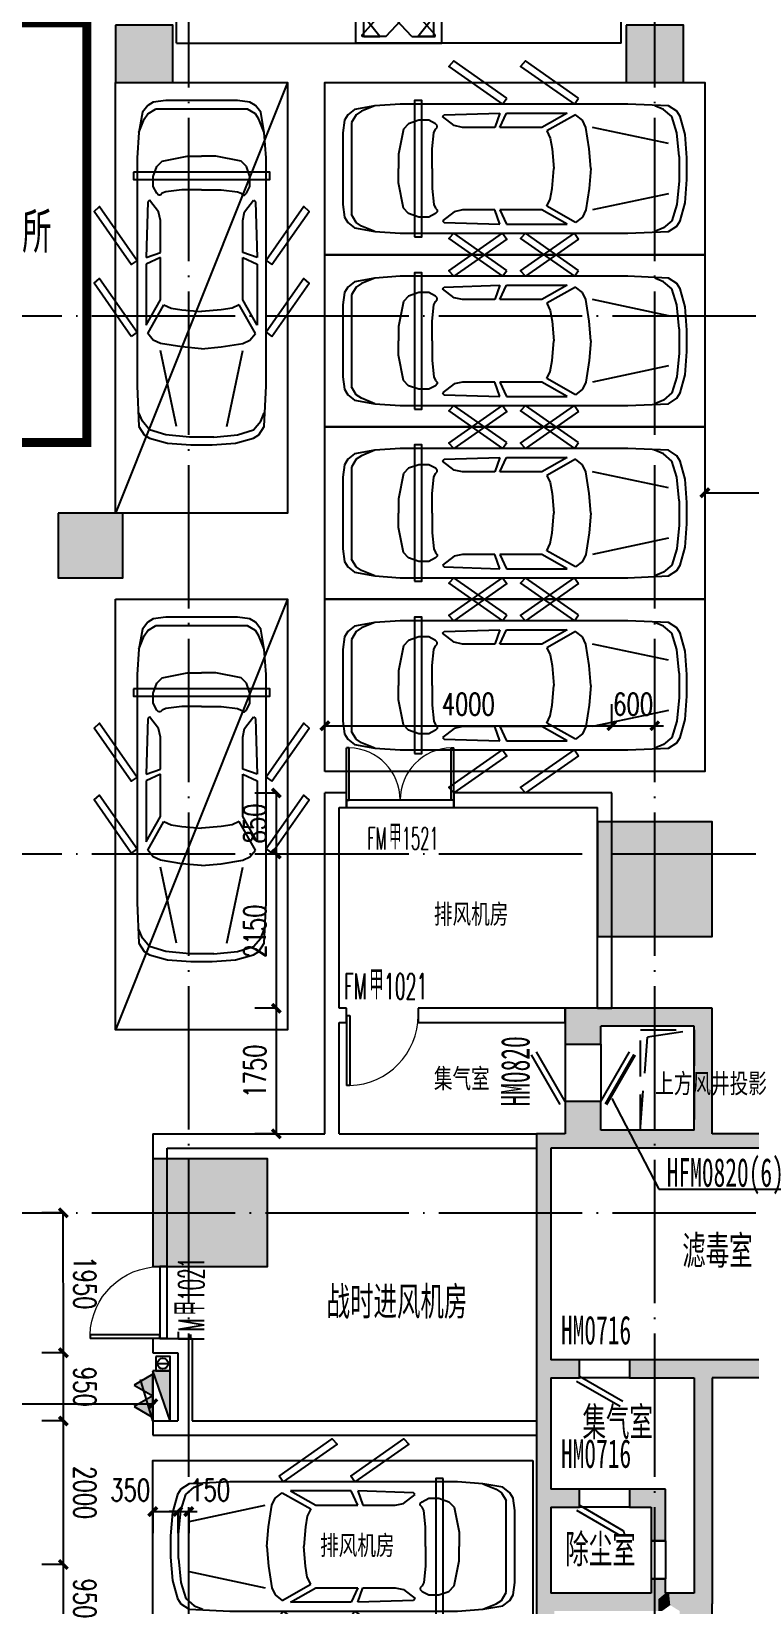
# Model space of a CAD drawing. Header units: millimetres. Extents: x 12325263 to 13848842, y -1463133 to 573208.
# Drawn here: x 12556104 to 12566120, y -1353345 to -1331425 of the extents above; entities that cross this region are included whole.
import ezdxf

# ---------------------------------------------------------------- set-up
doc = ezdxf.new("R2010")
doc.units = ezdxf.units.MM
doc.header["$LTSCALE"] = 1000
for name, pattern in [('ACAD_ISO02W100', [15, 12, -3]), ('DASH', [0.35, 0.25, -0.1]), ('DASHED2', [0.375, 0.25, -0.125]), ('DOTE', [2.42, 2, -0.2, 0.02, -0.2]), ('地下室负三层平面图$0$-3F平面$0$$AUDIT_BAD_LTYPE2', [0])]:
    doc.linetypes.add(name, pattern=pattern)
for name, color, linetype in [('#s-灭火器', 20, 'Continuous'), ('A-ANNO-DIMS', 83, 'Continuous'), ('A-ANNO-TEXT', 7, 'Continuous'), ('A-AXIS', 16, 'DOTE'), ('A-COLS', 6, 'Continuous'), ('A-WALL', 5, 'Continuous'), ('A-WALL-PATT', 8, 'Continuous'), ('A_WALL(防火墙)', 151, 'Continuous'), ('DOOR_FIRE', 1, 'Continuous'), ('DOOR_FIRE_TEXT', 7, 'Continuous'), ('EQUIP_消火栓', 7, 'Continuous'), ('PUB_DIM', 83, 'Continuous'), ('PUB_HATCH', 8, 'Continuous'), ('VPIPE-消防中', 3, 'Continuous'), ('人防墙', 6, 'Continuous'), ('人防门', 60, 'Continuous'), ('人防门编号', 73, 'Continuous'), ('商业酒店共享车位', 53, 'Continuous'), ('投影线', 6, 'ACAD_ISO02W100'), ('水条件', 1, 'Continuous')]:
    doc.layers.add(name, color=color, linetype=linetype)
doc.layers.add('人防文字', color=3, linetype='Continuous', lineweight=15)
doc.styles.add('_TCH_DIM_T3', font='SIMPLEX.shx', dxfattribs={"width": 0.705882, "bigfont": 'GBCBIG.shx'})
doc.styles.add('_TCH_WINDOW', font='SIMPLEX', dxfattribs={"width": 0.7, "height": 3.5, "bigfont": 'GBCBIG'})
doc.styles.add('TITXV', font='', dxfattribs={"width": 0.7})
doc.styles.add('标注宋体', font='', dxfattribs={"width": 0.6})
doc.styles.get('TITXV').set_extended_font_data('SimSun')
doc.styles.get('标注宋体').set_extended_font_data('NSimSun')
doc.dimstyles.new('_TCH_ARCH&&120', dxfattribs={"dimtxt": 306, "dimasz": 120, "dimexe": 300, "dimexo": 360, "dimgap": 147, "dimtad": 1, "dimdec": 0, "dimzin": 0, "dimdsep": 46, "dimtxsty": '_TCH_DIM_T3', "dimblk": 'ARCHTICK', "dimcen": 0.09, "dimclrt": 7, "dimazin": 2, "dimtfac": 1, "dimtdec": 0, "dimtix": 1, "dimtmove": 2, "dimatfit": 3, "dimfxl": 1, "dimfxlon": 1, "dimtolj": 1, "dimtzin": 0, "dimarcsym": 0})

# ---------------------------------------------------------------- blocks, each defined once
blk = doc.blocks.new('asdgafgfadagagfdhdagdgfasdgagasdgdfgdsfh$DorLib2D$00000180')
at = {"color": 0}
for p, q in [((-0.557, 0.242), (0.309, 0.742)), ((-0.5, 0.143), (0.366, 0.643))]:
    blk.add_line(p, q, dxfattribs=at)
blk = doc.blocks.new('asdgafgfadagagfdhdagdgfasdgagasdgdfgdsfh人防$DorLib2D$00000197')
at = {"color": 0}
for p, q in [((-0.5, 0.313), (0.366, 0.813)), ((-0.55, -0.399), (0.316, -0.899)), ((-0.5, -0.313), (0.366, -0.813))]:
    blk.add_line(p, q, dxfattribs=at)
at = {"color": 0, "const_width": 0.0625}
blk.add_lwpolyline([(-0.55, 0.399), (0.316, 0.899)], dxfattribs=at)
blk = doc.blocks.new('asdgafgf20230228-rf3')
at = {"layer": 'PUB_HATCH'}
for points in [[(20570, 15300), (20570, 14800), (21070, 14800), (21070, 15050)], [(22370, 15050), (22620, 15300), (20570, 15300), (21070, 15050)], [(22487, 13500), (22620, 13550), (22620, 15300), (22370, 15050), (22370, 13600)], [(21070, 13600), (21070, 14000), (20570, 14000), (20570, 13550), (20820, 13500)], [(22487, 13500), (22370, 13600), (21070, 13600), (20820, 13500), (20820, 13350), (22470, 13350)], [(20820, 13500), (20570, 13550), (20170, 13550), (20370, 13350), (20820, 13350)], [(20370, 13350), (20170, 13550), (20170, 10250), (20303, 10267), (20370, 10400)], [(24887, 13400), (24870, 13550), (22620, 13550), (22487, 13500), (22470, 13350), (24770, 13350)], [(20370, 10150), (20770, 10150), (20770, 10400), (20370, 10400), (20303, 10267)], [(22470, 10400), (21470, 10400), (21470, 10150), (22370, 10150), (22487, 10233)], [(24887, 10333), (24770, 10400), (22470, 10400), (22487, 10233), (22620, 10150), (24870, 10150)], [(20303, 10267), (20170, 10250), (20170, 8450), (20303, 8467), (20370, 8600), (20370, 10150)], [(22487, 10233), (22370, 10150), (22370, 7150), (22387, 7017), (22620, 7000), (22620, 10150)], [(20370, 8350), (20770, 8350), (20770, 8600), (20370, 8600), (20303, 8467)], [(21970, 8600), (21470, 8600), (21470, 8350), (21770, 8350)], [(21770, 8350), (21770, 7880), (21970, 7880), (21970, 8600)], [(20303, 8467), (20170, 8450), (20170, 7000), (20320, 7017), (20370, 7150), (20370, 8350)], [(21970, 7150), (21970, 7350), (21770, 7350), (21770, 7150), (21870, 7067)], [(20320, 7017), (20170, 7000), (20170, 5400), (20287, 5317), (20420, 5400), (20420, 6900)], [(21870, 7067), (21770, 7150), (20370, 7150), (20320, 7017), (20420, 6900), (21870, 6900)], [(22037, 6983), (22020, 7150), (21970, 7150), (21870, 7067), (21870, 6900), (21920, 6900)], [(22387, 7017), (22370, 7150), (22020, 7150), (22037, 6983), (22170, 6900)], [(22170, 6900), (22170, 6750), (22620, 6750), (22620, 7000), (22387, 7017)]]:
    blk.add_hatch(color=256, dxfattribs=at).paths.add_polyline_path(points)
at = {"layer": '人防墙'}
for p, q in [((20570, 15300), (20570, 14800)), ((22620, 15300), (20570, 15300)), ((22620, 13550), (22620, 15300)), ((21070, 14800), (21070, 15050)), ((22370, 15050), (21070, 15050)), ((22370, 13600), (22370, 15050)), ((20570, 14800), (21070, 14800)), ((21070, 14000), (20570, 14000)), ((20570, 14000), (20570, 13550)), ((21070, 13600), (21070, 14000)), ((22370, 13600), (21070, 13600)), ((20570, 13550), (20170, 13550)), ((20170, 13550), (20170, 10250)), ((24870, 13550), (22620, 13550)), ((20820, 13350), (20370, 13350)), ((20370, 13350), (20370, 10400)), ((22470, 13350), (20820, 13350)), ((24770, 13350), (22470, 13350)), ((20770, 10400), (20370, 10400)), ((20770, 10150), (20770, 10400)), ((22470, 10400), (21470, 10400)), ((21470, 10400), (21470, 10150)), ((24770, 10400), (22470, 10400)), ((20170, 10250), (20170, 8450)), ((20370, 10150), (20370, 8600)), ((20370, 10150), (20770, 10150)), ((21470, 10150), (22370, 10150)), ((22370, 10150), (22370, 7150)), ((22620, 10150), (22620, 7000)), ((24870, 10150), (22620, 10150)), ((20770, 8600), (20370, 8600)), ((20770, 8350), (20770, 8600)), ((21970, 8600), (21470, 8600)), ((21470, 8600), (21470, 8350)), ((21970, 7880), (21970, 8600)), ((20170, 8450), (20170, 7000)), ((20370, 8350), (20370, 7150)), ((20370, 8350), (20770, 8350)), ((21470, 8350), (21770, 8350)), ((21770, 8350), (21770, 7880)), ((21770, 7880), (21970, 7880)), ((21970, 7350), (21770, 7350)), ((21770, 7350), (21770, 7150)), ((21970, 7150), (21970, 7350)), ((21770, 7150), (20370, 7150)), ((22020, 7150), (21970, 7150)), ((22370, 7150), (22020, 7150)), ((20170, 7000), (20170, 5400)), ((22620, 6750), (22620, 7000))]:
    blk.add_line(p, q, dxfattribs=at)
at = {"layer": '人防文字', "const_width": 125}
blk.add_lwpolyline([(8128, 29030), (13900, 29030), (13900, 23183), (8128, 23183)], close=True, dxfattribs=at)
at = {"layer": '人防门'}
for p, q in [((20570, 14800, 0), (20570, 14000, 0)), ((21070, 14800, 0), (21070, 14000, 0)), ((21470, 10400, 0), (20770, 10400, 0)), ((21470, 10150, 0), (20770, 10150, 0)), ((21470, 8600, 0), (20770, 8600, 0)), ((21470, 8350, 0), (20770, 8350, 0)), ((21770, 7880, 0), (21770, 7350, 0)), ((21970, 7880, 0), (21970, 7350, 0))]:
    blk.add_line(p, q, dxfattribs=at)
at = {"layer": '人防门', "linetype": 'DASH'}
for p, q in [((21970, 7880), (21770, 7880)), ((21770, 7350), (21970, 7350))]:
    blk.add_line(p, q, dxfattribs=at)
at = {"layer": '人防门编号'}
for p, q in [((21222, 14044), (21877, 12781)), ((21877, 12781), (23663, 12781))]:
    blk.add_line(p, q, dxfattribs=at)
at = {"layer": '人防门'}
for name, p, xscale, yscale, zscale, rotation in [('asdgafgfadagagfdhdagdgfasdgagasdgdfgdsfh人防$DorLib2D$00000197', (20820, 14400), -800, 800, 500, 269.9999999517869), ('asdgafgfadagagfdhdagdgfasdgagasdgdfgdsfh$DorLib2D$00000180', (21120, 10275), -700, 700, 250, 179.999549287183), ('asdgafgfadagagfdhdagdgfasdgagasdgdfgdsfh$DorLib2D$00000180', (21120, 8475), -700, 700, 250, 179.9995492871753)]:
    blk.add_blockref(name, p, dxfattribs=dict(at, xscale=xscale, yscale=yscale, zscale=zscale, rotation=rotation))
at = {"layer": '人防文字', "style": '标注宋体', "width": 0.6}
for s, height, p in [('战时功能：二等人员掩蔽所', 500, (8496, 25881)), ('滤毒室', 400, (22203, 11727)), ('战时进风机房', 400, (17243, 11017)), ('集气室', 400, (20813, 9339, 0)), ('除尘室', 400, (20573, 7567))]:
    blk.add_text(s, height=height, rotation=359.9999, dxfattribs=at).set_placement(p)
at = {"layer": '人防门编号', "style": '标注宋体', "width": 0.6}
for s, rotation, p in [('HM0820', 90, (20075, 13931, 0)), ('HFM0820(6)', 359.9995, (21988, 12813, 0)), ('HM0716', 359.9995, (20512, 10616, 0)), ('HM0716', 359.9995, (20512, 8896, 0))]:
    blk.add_text(s, height=400, rotation=rotation, dxfattribs=at).set_placement(p)
blk = doc.blocks.new('_FZH')
blk.add_lwpolyline([(-0.5, -0.5), (0.5, -0.5), (0.5, 0.5), (-0.5, 0.5)], close=True)
at = {"layer": 'PUB_HATCH'}
blk.add_solid([(-0.5, -0.5), (0.5, -0.5), (-0.5, 0.5), (0.5, 0.5)], dxfattribs=at)
blk = doc.blocks.new('asdgadfg')
at = {"layer": 'A-COLS', "rotation": 270}
for p, xscale, yscale, zscale in [((-46620, 54150), 800, 800, 800), ((-39500, 54150), 800, 800, 800), ((-47370, 47300), 900, 900, 900), ((-39500, 42650), 1600, 1600, 1600)]:
    blk.add_blockref('_FZH', p, dxfattribs=dict(at, xscale=xscale, yscale=yscale, zscale=zscale))
at = {"layer": 'A-COLS', "xscale": 1600, "yscale": 1500, "zscale": 1500}
blk.add_blockref('_FZH', (-45700, 38000), dxfattribs=at)
blk = doc.blocks.new('A$C7FE34CB8')
at = {"extrusion": (-4.72622e-20, 1.23312e-09, 1)}
h = blk.add_hatch(color=256, dxfattribs=at)
h.paths.add_polyline_path([(1550, 3600), (3350, 3600), (3350, 1800), (1550, 1800)])
h.paths.add_polyline_path([(1640, 3510), (1640, 1890), (3260, 1890), (3260, 3510)], flags=16)
edge = h.paths.add_edge_path(flags=0)
edge.add_line((2826, 3302), (2820, 3267))
edge.add_ellipse((2718, 3302), major_axis=(103, 34), ratio=1, start_angle=161.6729, end_angle=322.7725, ccw=False)
edge.add_ellipse((2718, 3302), major_axis=(76.4, 76.4), ratio=1, start_angle=-45, end_angle=135, ccw=False)
edge = h.paths.add_edge_path(flags=0)
edge.add_line((2871, 3037), (2856, 2955))
edge.add_ellipse((2547, 2608), major_axis=(393, 248), ratio=1, start_angle=175.1548, end_angle=375.9813, ccw=False)
edge.add_line((2134, 2394), (2095, 2317))
edge.add_ellipse((2547, 2608), major_axis=(153, 515), ratio=1, start_angle=139.3756, end_angle=339.5037)
h = blk.add_hatch(color=256, dxfattribs=at)
edge = h.paths.add_edge_path()
edge.add_line((2145, 2736), (2660, 2736))
edge.add_line((2660, 2736), (2679, 2844))
edge.add_line((2679, 2844), (2360, 2844))
edge.add_line((2360, 2844), (2360, 2916))
edge.add_line((2360, 2916), (2691, 2916))
edge.add_line((2691, 2916), (2734, 3195))
edge.add_ellipse((2718, 3302), major_axis=(76.4, -76.4), ratio=1, start_angle=323.2865, end_angle=386.0996)
edge.add_line((2820, 3267), (2720, 2664))
edge.add_line((2720, 2664), (2189, 2664))
edge.add_line((2189, 2664), (1944, 2219))
edge.add_line((1944, 2219), (1776, 2304))
edge.add_line((1776, 2304), (1809, 2368))
edge.add_line((1809, 2368), (1912, 2316))
edge.add_line((1912, 2316), (2145, 2736))
for p, q in [((3700, 5400), (0, 5400)), ((0, 5400), (0, 0)), ((111, 5310), (336, 5310)), ((111, 5310), (111, 5028)), ((782, 5310), (111, 4596)), ((336, 5310), (111, 5028)), ((1110, 5287), (111, 4164)), ((782, 5310), (1110, 5310)), ((1110, 5310), (1110, 5287)), ((1200, 5400), (1200, 0)), ((3700, 5400), (3700, 0)), ((1110, 4855), (111, 3731)), ((1110, 4855), (1110, 4423)), ((111, 4596), (111, 4164)), ((1110, 4423), (111, 3299)), ((1775, 4275), (2315, 4275)), ((1775, 4185), (1775, 4275)), ((1775, 4185), (2315, 4185)), ((2315, 4185), (2315, 4275)), ((2585, 4185), (2585, 4275)), ((2585, 4275), (3125, 4275)), ((2585, 4185), (3125, 4185)), ((3125, 4185), (3125, 4275)), ((1110, 3991), (111, 2867)), ((1110, 3991), (1110, 3559)), ((111, 3731), (111, 3299)), ((1110, 3559), (111, 2435)), ((2720, 2664), (2827, 3307)), ((1110, 3126), (111, 2003)), ((1110, 3126), (1110, 2694)), ((2691, 2916), (2734, 3195)), ((111, 2867), (111, 2435)), ((2360, 2916), (2691, 2916)), ((2360, 2916), (2360, 2844)), ((2856, 2955), (2871, 3037)), ((1110, 2694), (111, 1570)), ((2145, 2736), (1912, 2316)), ((2189, 2664), (1944, 2219)), ((2145, 2736), (2660, 2736)), ((2189, 2664), (2720, 2664)), ((2360, 2844), (2679, 2844)), ((2660, 2736), (2679, 2844)), ((1110, 2262), (111, 1138)), ((1110, 2262), (1110, 1830)), ((1809, 2368), (1776, 2304)), ((1944, 2219), (1776, 2304)), ((1912, 2316), (1809, 2368)), ((2134, 2394), (2095, 2317)), ((111, 2003), (111, 1570)), ((1110, 1830), (111, 706)), ((1110, 1398), (111, 274)), ((1110, 1398), (1110, 965)), ((111, 1138), (111, 706)), ((1110, 965), (310, 90)), ((1110, 533), (655, 90)), ((1110, 533), (1110, 90)), ((111, 274), (111, 90)), ((111, 90), (310, 90)), ((655, 90), (1110, 90)), ((1110, 101), (1101, 90)), ((3700, 0), (0, 0))]:
    blk.add_line(p, q)
for points in [[(3350, 3600), (1550, 3600), (1550, 1800), (3350, 1800)], [(3260, 3510), (1640, 3510), (1640, 1890), (3260, 1890)]]:
    blk.add_lwpolyline(points, close=True)
blk.add_circle((2718, 3302), 108)
for radius, start, end in [(537, 212.7786, 52.9067), (465, 207.4279, 48.2544)]:
    blk.add_arc((2547, 2608), radius, start, end)
blk = doc.blocks.new('asdfsfsdf')
at = {"color": 253, "linetype": '地下室负三层平面图$0$-3F平面$0$$AUDIT_BAD_LTYPE2', "transparency": 33554559, "extrusion": (0.000447791, 3.52996e-16, 1)}
for p, q in [((-725, -212, 0), (-825, -329, 0)), ((-500, -141, 0), (-725, -212, 0)), ((-169, -110, 0), (-500, -141, 0)), ((169, -110, 0), (-169, -110, 0)), ((169, -110, 0), (500, -141, 0)), ((500, -141, 0), (725, -212, 0)), ((725, -212, 0), (825, -329, 0)), ((-825, -329, 0), (-875, -447, 0)), ((-350, -259, 0), (-575, -1318, 0)), ((350, -259, 0), (575, -1318, 0)), ((825, -329, 0), (875, -447, 0)), ((-675, -1459, 0), (-750, -1553, 0)), ((-575, -1412, 0), (-675, -1459, 0)), ((-275, -1365, 0), (-575, -1412, 0)), ((0, -1341), (-275, -1365, 0)), ((0, -1341), (275, -1365, 0)), ((275, -1365, 0), (575, -1412, 0)), ((575, -1412, 0), (675, -1459, 0)), ((675, -1459, 0), (750, -1553, 0)), ((-775, -2518, 0), (-775, -1671, 0)), ((-775, -1671, 0), (-575, -2024, 0)), ((-750, -1553, 0), (-525, -1953, 0)), ((750, -1553, 0), (525, -1953, 0)), ((775, -1671, 0), (575, -2024, 0)), ((775, -2518, 0), (775, -1671, 0)), ((-525, -1953, 0), (-425, -1906, 0)), ((-425, -1906, 0), (-275, -1882, 0)), ((-275, -1882, 0), (0, -1859)), ((275, -1882, 0), (0, -1859)), ((425, -1906, 0), (275, -1882, 0)), ((525, -1953, 0), (425, -1906, 0)), ((-575, -2024, 0), (-575, -2612, 0)), ((575, -2024, 0), (575, -2612, 0)), ((-575, -2612, 0), (-775, -2518, 0)), ((-775, -2612, 0), (-575, -2682, 0)), ((-750, -3388, 0), (-775, -2612, 0)), ((575, -2612, 0), (775, -2518, 0)), ((775, -2612, 0), (575, -2682, 0)), ((750, -3388, 0), (775, -2612, 0)), ((-575, -2682, 0), (-575, -3129, 0)), ((575, -2682, 0), (575, -3129, 0)), ((-600, -3247, 0), (-725, -3412, 0)), ((-575, -3129, 0), (-600, -3247, 0)), ((575, -3129, 0), (600, -3247, 0)), ((600, -3247, 0), (725, -3412, 0)), ((-725, -3412, 0), (-750, -3388, 0)), ((-625, -3506, 0), (-675, -3600, 0)), ((-600, -3482, 0), (-625, -3506, 0)), ((-575, -3482, 0), (-600, -3482, 0)), ((-550, -3506, 0), (-575, -3482, 0)), ((-500, -3529, 0), (-550, -3506, 0)), ((500, -3529, 0), (550, -3506, 0)), ((550, -3506, 0), (575, -3482, 0)), ((575, -3482, 0), (600, -3482, 0)), ((600, -3482, 0), (625, -3506, 0)), ((625, -3506, 0), (675, -3600, 0)), ((725, -3412, 0), (750, -3388, 0)), ((-675, -3600, 0), (-675, -3741, 0)), ((-275, -3553, 0), (-500, -3529, 0)), ((0, -3553), (-275, -3553, 0)), ((0, -3553), (275, -3553, 0)), ((275, -3553, 0), (500, -3529, 0)), ((675, -3600, 0), (675, -3741, 0)), ((-675, -3741, 0), (-625, -3882, 0)), ((-625, -3882, 0), (-550, -3953, 0)), ((625, -3882, 0), (550, -3953, 0)), ((675, -3741, 0), (625, -3882, 0)), ((-550, -3953, 0), (-200, -4024, 0)), ((-200, -4024, 0), (0, -4024)), ((200, -4024, 0), (0, -4024)), ((550, -3953, 0), (200, -4024, 0)), ((-875, -4353, 0), (-800, -4541, 0)), ((875, -4353, 0), (800, -4541, 0)), ((-800, -4541, 0), (-750, -4612, 0)), ((800, -4541, 0), (750, -4612, 0)), ((-750, -4612, 0), (-641, -4680, 0)), ((641, -4680, 0), (-641, -4680, 0)), ((750, -4612, 0), (641, -4680, 0))]:
    blk.add_line(p, q, dxfattribs=at)
for points in [[(-475, -24), (-150, 0), (150, 0), (475, -24), (725, -94), (800, -141), (875, -259), (900, -824), (900, -4000), (875, -4353), (825, -4635), (750, -4729), (675, -4776), (500, -4800), (-500, -4800), (-675, -4776), (-750, -4729), (-825, -4635), (-875, -4353), (-900, -4000), (-900, -824), (-875, -259), (-800, -141), (-725, -94)], [(-982, -1513), (-1500, -2253), (-1425, -2321), (-900, -1571)]]:
    blk.add_lwpolyline(points, close=True, dxfattribs=at)
at = {"color": 253, "linetype": '地下室负三层平面图$0$-3F平面$0$$AUDIT_BAD_LTYPE2', "transparency": 33554559, "extrusion": (0.000447791, 3.52996e-16, 1), "elevation": 0}
for points in [[(982, -1513), (1500, -2253), (1425, -2321), (900, -1571)], [(-900, -2571), (-982, -2513), (-1500, -3253), (-1425, -3321)], [(982, -2513), (1500, -3253), (1425, -3321), (900, -2571)]]:
    blk.add_lwpolyline(points, close=True, dxfattribs=at)
blk = doc.blocks.new('A$C06465456')
for points in [[(0, 5300), (2400, 5300), (2400, 0), (0, 0)], [(250, 4050), (250, 3950), (2150, 3950), (2150, 4050)]]:
    blk.add_lwpolyline(points, close=True)
at = {"xscale": -1, "rotation": 180}
blk.add_blockref('asdfsfsdf', (1200, 250), dxfattribs=at)
blk = doc.blocks.new('A$C122A6A94')
blk.add_line((0, 2400), (6000, 0))
for points in [[(0, 0), (0, 2400), (6000, 2400), (6000, 0)], [(1250, 250), (1350, 250), (1350, 2150), (1250, 2150)]]:
    blk.add_lwpolyline(points, close=True)
at = {"xscale": -1, "rotation": 270}
blk.add_blockref('asdfsfsdf', (5050, 1200), dxfattribs=at)
blk = doc.blocks.new('管位')
at = {"layer": '水条件'}
blk.add_line((12573126, 675360), (12573126, 675160), dxfattribs=at)
blk.add_lwpolyline([(12573026, 675360), (12573226, 675360), (12573226, 675160), (12573026, 675160)], close=True, dxfattribs=at)
blk = doc.blocks.new('灭火器')
at = {"layer": '#s-灭火器', "ltscale": 1000}
for points in [[(292444, 59707), (292144, 59707), (292294, 59447)], [(292744, 59707), (292444, 59707), (292594, 59447)]]:
    blk.add_hatch(color=256, dxfattribs=at).paths.add_polyline_path(points)
for points in [[(292294, 59447), (292444, 59707), (292144, 59707)], [(292594, 59447), (292744, 59707), (292444, 59707)]]:
    blk.add_lwpolyline(points, close=True, dxfattribs=at)
blk = doc.blocks.new('$TWTSYS$00000508')
for p, q in [((-0.5, 0.5), (0.324, 1.224)), ((-0.5, 0.5), (-0.5, -0.5)), ((-0.5, -0.5), (0.5, 0.5)), ((0.5, 0.5), (-0.5, 0.5)), ((0.5, -0.5), (0.5, 0.5)), ((-0.5, -0.5), (0.5, -0.5))]:
    blk.add_line(p, q)
blk.add_solid([(0.5, -0.5), (0.5, 0.5), (-0.5, -0.5)])
blk = doc.blocks.new('消火栓')
at = {"layer": '#s-灭火器', "rotation": 180.0000000000001}
blk.add_blockref('灭火器', (12864422, 734932), dxfattribs=at)
at = {"layer": 'EQUIP_消火栓', "xscale": 700, "yscale": 240, "zscale": 700}
blk.add_blockref('$TWTSYS$00000508', (12571978, 675105), dxfattribs=at)
blk = doc.blocks.new('asdfsadfasdfsa')
at = {"layer": 'VPIPE-消防中'}
blk.add_circle((-260, 5450), 75, dxfattribs=at)
at = {"rotation": 90}
blk.add_blockref('消火栓', (674825, -12566978), dxfattribs=at)
at = {"layer": '水条件', "xscale": -1, "rotation": 90}
blk.add_blockref('管位', (675000, 12578576), dxfattribs=at)
blk = doc.blocks.new('qlzw')
at = {"layer": 'A-AXIS'}
for p, q in [((12424866.8, 979489.8), (12424866.8, 1082089.8)), ((12431366.8, 979489.8), (12431366.8, 1082089.8)), ((12411416.8, 1046489.8), (12486866.8, 1046489.8)), ((12411416.8, 1038989.8), (12486866.8, 1038989.8)), ((12411416.8, 1033989.8), (12486866.8, 1033989.8))]:
    blk.add_line(p, q, dxfattribs=at)
blk = doc.blocks.new('_ArchTick')
at = {"color": 0, "linetype": 'ByBlock', "const_width": 0.4}
blk.add_lwpolyline([(-0.5, -0.5), (0.5, 0.5)], dxfattribs=at)
blk = doc.blocks.new('*D3206')
at = {"layer": 'A-ANNO-DIMS', "color": 0, "lineweight": -2, "transparency": 16777216}
for p, q in [((12560197, -1341101), (12560197, -1340800)), ((12564197, -1341101), (12564197, -1340800)), ((12560197, -1341100), (12564197, -1341100))]:
    blk.add_line(p, q, dxfattribs=at)
at = {"layer": 'Defpoints', "color": 0, "transparency": 16777216}
for p in [(12564197, -1341100), (12560197, -1342037), (12564197, -1342037)]:
    blk.add_point(p, dxfattribs=at)
at = {"layer": 'A-ANNO-DIMS', "color": 0, "lineweight": -2, "transparency": 16777216, "xscale": 120, "yscale": 120, "zscale": 120, "rotation": 180}
blk.add_blockref('_ArchTick', (12560197, -1341100), dxfattribs=at)
at = {"layer": 'A-ANNO-DIMS', "color": 0, "lineweight": -2, "transparency": 16777216, "xscale": 120, "yscale": 120, "zscale": 120}
blk.add_blockref('_ArchTick', (12564197, -1341100), dxfattribs=at)
at = {"layer": 'A-ANNO-DIMS', "color": 7, "transparency": 16777216, "insert": (12562197, -1340800), "char_height": 306, "attachment_point": 5, "style": '_TCH_DIM_T3'}
blk.add_mtext('\\A1;4000', dxfattribs=at)
blk = doc.blocks.new('*D3207')
at = {"layer": 'A-ANNO-DIMS', "color": 0, "lineweight": -2, "transparency": 16777216}
for p, q in [((12564197, -1341101), (12564197, -1340800)), ((12564797, -1341101), (12564797, -1340800)), ((12564197, -1341100), (12564077, -1341100)), ((12564197, -1341100), (12564797, -1341100)), ((12564797, -1341100), (12564917, -1341100))]:
    blk.add_line(p, q, dxfattribs=at)
at = {"layer": 'Defpoints', "color": 0, "transparency": 16777216}
for p in [(12564797, -1341100), (12564197, -1342037), (12564797, -1342037)]:
    blk.add_point(p, dxfattribs=at)
at = {"layer": 'A-ANNO-DIMS', "color": 0, "lineweight": -2, "transparency": 16777216, "xscale": 120, "yscale": 120, "zscale": 120}
blk.add_blockref('_ArchTick', (12564197, -1341100), dxfattribs=at)
at = {"layer": 'A-ANNO-DIMS', "color": 0, "lineweight": -2, "transparency": 16777216, "xscale": 120, "yscale": 120, "zscale": 120, "rotation": 180}
blk.add_blockref('_ArchTick', (12564797, -1341100), dxfattribs=at)
at = {"layer": 'A-ANNO-DIMS', "color": 7, "transparency": 16777216, "insert": (12564497, -1340800), "char_height": 306, "attachment_point": 5, "style": '_TCH_DIM_T3'}
blk.add_mtext('\\A1;600', dxfattribs=at)
blk = doc.blocks.new('*D3208')
at = {"layer": 'A-ANNO-DIMS', "color": 0, "lineweight": -2, "transparency": 16777216}
for p, q in [((12559521, -1342037), (12559220, -1342037)), ((12559520, -1342887), (12559520, -1342037)), ((12559521, -1342887), (12559220, -1342887))]:
    blk.add_line(p, q, dxfattribs=at)
at = {"layer": 'Defpoints', "color": 0, "transparency": 16777216}
for p in [(12559520, -1342037), (12560197, -1342037), (12560197, -1342887)]:
    blk.add_point(p, dxfattribs=at)
at = {"layer": 'A-ANNO-DIMS', "color": 0, "lineweight": -2, "transparency": 16777216, "xscale": 120, "yscale": 120, "zscale": 120}
for p, rotation in [((12559520, -1342037), 90), ((12559520, -1342887), 270)]:
    blk.add_blockref('_ArchTick', p, dxfattribs=dict(at, rotation=rotation))
at = {"layer": 'A-ANNO-DIMS', "color": 7, "transparency": 16777216, "insert": (12559220, -1342462), "char_height": 306, "attachment_point": 5, "rotation": 90, "style": '_TCH_DIM_T3'}
blk.add_mtext('\\A1;850', dxfattribs=at)
blk = doc.blocks.new('*D3209')
at = {"layer": 'A-ANNO-DIMS', "color": 0, "lineweight": -2, "transparency": 16777216}
for p, q in [((12559521, -1342887), (12559220, -1342887)), ((12559520, -1345037), (12559520, -1342887)), ((12559521, -1345037), (12559220, -1345037))]:
    blk.add_line(p, q, dxfattribs=at)
at = {"layer": 'Defpoints', "color": 0, "transparency": 16777216}
for p in [(12559520, -1342887), (12560197, -1342887), (12560197, -1345037)]:
    blk.add_point(p, dxfattribs=at)
at = {"layer": 'A-ANNO-DIMS', "color": 0, "lineweight": -2, "transparency": 16777216, "xscale": 120, "yscale": 120, "zscale": 120}
for p, rotation in [((12559520, -1342887), 90), ((12559520, -1345037), 270)]:
    blk.add_blockref('_ArchTick', p, dxfattribs=dict(at, rotation=rotation))
at = {"layer": 'A-ANNO-DIMS', "color": 7, "transparency": 16777216, "insert": (12559220, -1343962), "char_height": 306, "attachment_point": 5, "rotation": 90, "style": '_TCH_DIM_T3'}
blk.add_mtext('\\A1;2150', dxfattribs=at)
blk = doc.blocks.new('*D3210')
at = {"layer": 'A-ANNO-DIMS', "color": 0, "lineweight": -2, "transparency": 16777216}
for p, q in [((12559521, -1345037), (12559220, -1345037)), ((12559520, -1346787), (12559520, -1345037)), ((12559521, -1346787), (12559220, -1346787))]:
    blk.add_line(p, q, dxfattribs=at)
at = {"layer": 'Defpoints', "color": 0, "transparency": 16777216}
for p in [(12559520, -1345037), (12560197, -1345037), (12560197, -1346787)]:
    blk.add_point(p, dxfattribs=at)
at = {"layer": 'A-ANNO-DIMS', "color": 0, "lineweight": -2, "transparency": 16777216, "xscale": 120, "yscale": 120, "zscale": 120}
for p, rotation in [((12559520, -1345037), 90), ((12559520, -1346787), 270)]:
    blk.add_blockref('_ArchTick', p, dxfattribs=dict(at, rotation=rotation))
at = {"layer": 'A-ANNO-DIMS', "color": 7, "transparency": 16777216, "insert": (12559220, -1345912), "char_height": 306, "attachment_point": 5, "rotation": 90, "style": '_TCH_DIM_T3'}
blk.add_mtext('\\A1;1750', dxfattribs=at)
blk = doc.blocks.new('*D3369')
at = {"layer": 'A-ANNO-DIMS', "color": 0, "lineweight": -2, "transparency": 16777216}
for p, q in [((12557797, -1352049), (12557797, -1352350)), ((12557797, -1352050), (12558147, -1352050)), ((12558147, -1352049), (12558147, -1352350))]:
    blk.add_line(p, q, dxfattribs=at)
at = {"layer": 'Defpoints', "color": 0, "transparency": 16777216}
for p in [(12557797, -1350787), (12558147, -1350787), (12558147, -1352050)]:
    blk.add_point(p, dxfattribs=at)
at = {"layer": 'A-ANNO-DIMS', "color": 0, "lineweight": -2, "transparency": 16777216, "xscale": 120, "yscale": 120, "zscale": 120, "rotation": 180}
blk.add_blockref('_ArchTick', (12557797, -1352050), dxfattribs=at)
at = {"layer": 'A-ANNO-DIMS', "color": 0, "lineweight": -2, "transparency": 16777216, "xscale": 120, "yscale": 120, "zscale": 120}
blk.add_blockref('_ArchTick', (12558147, -1352050), dxfattribs=at)
at = {"layer": 'A-ANNO-DIMS', "color": 7, "transparency": 16777216, "insert": (12557482, -1351750), "char_height": 306, "attachment_point": 5, "style": '_TCH_DIM_T3'}
blk.add_mtext('\\A1;350', dxfattribs=at)
blk = doc.blocks.new('*D3370')
at = {"layer": 'A-ANNO-DIMS', "color": 0, "lineweight": -2, "transparency": 16777216}
for p, q in [((12558147, -1352050), (12558027, -1352050)), ((12558147, -1352049), (12558147, -1352350)), ((12558147, -1352050), (12558297, -1352050)), ((12558297, -1352049), (12558297, -1352350)), ((12558297, -1352050), (12558417, -1352050))]:
    blk.add_line(p, q, dxfattribs=at)
at = {"layer": 'Defpoints', "color": 0, "transparency": 16777216}
for p in [(12558147, -1350787), (12558297, -1350787), (12558297, -1352050)]:
    blk.add_point(p, dxfattribs=at)
at = {"layer": 'A-ANNO-DIMS', "color": 0, "lineweight": -2, "transparency": 16777216, "xscale": 120, "yscale": 120, "zscale": 120}
blk.add_blockref('_ArchTick', (12558147, -1352050), dxfattribs=at)
at = {"layer": 'A-ANNO-DIMS', "color": 0, "lineweight": -2, "transparency": 16777216, "xscale": 120, "yscale": 120, "zscale": 120, "rotation": 180}
blk.add_blockref('_ArchTick', (12558297, -1352050), dxfattribs=at)
at = {"layer": 'A-ANNO-DIMS', "color": 7, "transparency": 16777216, "insert": (12558597, -1351750), "char_height": 306, "attachment_point": 5, "style": '_TCH_DIM_T3'}
blk.add_mtext('\\A1;150', dxfattribs=at)
blk = doc.blocks.new('*D3512')
at = {"layer": 'Defpoints', "color": 0, "transparency": 16777216}
for p in [(12556548, -1347887), (12557795, -1347887), (12557795, -1349837)]:
    blk.add_point(p, dxfattribs=at)
at = {"layer": 'PUB_DIM', "color": 0, "lineweight": -2, "transparency": 16777216}
for p, q in [((12556549, -1347887), (12556248, -1347887)), ((12556549, -1349837), (12556548, -1347887)), ((12556550, -1349837), (12556249, -1349837))]:
    blk.add_line(p, q, dxfattribs=at)
at = {"layer": 'PUB_DIM', "color": 0, "lineweight": -2, "transparency": 16777216, "xscale": 120, "yscale": 120, "zscale": 120}
for p, rotation in [((12556548, -1347887), 90.00314228516392), ((12556549, -1349837), 270.0031422851639)]:
    blk.add_blockref('_ArchTick', p, dxfattribs=dict(at, rotation=rotation))
at = {"layer": 'PUB_DIM', "color": 7, "transparency": 16777216, "insert": (12556849, -1348862), "char_height": 306, "attachment_point": 5, "rotation": 270.0031, "style": '_TCH_DIM_T3'}
blk.add_mtext('\\A1;1950', dxfattribs=at)
blk = doc.blocks.new('*D3513')
at = {"layer": 'Defpoints', "color": 0, "transparency": 16777216}
for p in [(12556549, -1349837), (12557795, -1349837), (12557795, -1350787)]:
    blk.add_point(p, dxfattribs=at)
at = {"layer": 'PUB_DIM', "color": 0, "lineweight": -2, "transparency": 16777216}
for p, q in [((12556550, -1349837), (12556249, -1349837)), ((12556549, -1350787), (12556549, -1349837)), ((12556550, -1350787), (12556249, -1350787))]:
    blk.add_line(p, q, dxfattribs=at)
at = {"layer": 'PUB_DIM', "color": 0, "lineweight": -2, "transparency": 16777216, "xscale": 120, "yscale": 120, "zscale": 120}
for p, rotation in [((12556549, -1349837), 90.0031422851259), ((12556549, -1350787), 270.0031422851259)]:
    blk.add_blockref('_ArchTick', p, dxfattribs=dict(at, rotation=rotation))
at = {"layer": 'PUB_DIM', "color": 7, "transparency": 16777216, "insert": (12556849, -1350312), "char_height": 306, "attachment_point": 5, "rotation": 270.0031, "style": '_TCH_DIM_T3'}
blk.add_mtext('\\A1;950', dxfattribs=at)
blk = doc.blocks.new('*D3514')
at = {"layer": 'Defpoints', "color": 0, "transparency": 16777216}
for p in [(12556549, -1350787), (12557795, -1350787), (12557795, -1352787)]:
    blk.add_point(p, dxfattribs=at)
at = {"layer": 'PUB_DIM', "color": 0, "lineweight": -2, "transparency": 16777216}
for p, q in [((12556550, -1350787), (12556249, -1350787)), ((12556549, -1352787), (12556549, -1350787)), ((12556550, -1352787), (12556249, -1352787))]:
    blk.add_line(p, q, dxfattribs=at)
at = {"layer": 'PUB_DIM', "color": 0, "lineweight": -2, "transparency": 16777216, "xscale": 120, "yscale": 120, "zscale": 120}
for p, rotation in [((12556549, -1350787), 90.00314228510774), ((12556549, -1352787), 270.0031422851077)]:
    blk.add_blockref('_ArchTick', p, dxfattribs=dict(at, rotation=rotation))
at = {"layer": 'PUB_DIM', "color": 7, "transparency": 16777216, "insert": (12556849, -1351787), "char_height": 306, "attachment_point": 5, "rotation": 270.0031, "style": '_TCH_DIM_T3'}
blk.add_mtext('\\A1;2000', dxfattribs=at)
blk = doc.blocks.new('*D3515')
at = {"layer": 'Defpoints', "color": 0, "transparency": 16777216}
for p in [(12556549, -1352787), (12557795, -1352787), (12557796, -1353737)]:
    blk.add_point(p, dxfattribs=at)
at = {"layer": 'PUB_DIM', "color": 0, "lineweight": -2, "transparency": 16777216}
for p, q in [((12556550, -1352787), (12556249, -1352787)), ((12556549, -1353737), (12556549, -1352787)), ((12556550, -1353737), (12556249, -1353737))]:
    blk.add_line(p, q, dxfattribs=at)
at = {"layer": 'PUB_DIM', "color": 0, "lineweight": -2, "transparency": 16777216, "xscale": 120, "yscale": 120, "zscale": 120}
for p, rotation in [((12556549, -1352787), 90.00314228514843), ((12556549, -1353737), 270.0031422851484)]:
    blk.add_blockref('_ArchTick', p, dxfattribs=dict(at, rotation=rotation))
at = {"layer": 'PUB_DIM', "color": 7, "transparency": 16777216, "insert": (12556849, -1353262), "char_height": 306, "attachment_point": 5, "rotation": 270.0031, "style": '_TCH_DIM_T3'}
blk.add_mtext('\\A1;950', dxfattribs=at)
blk = doc.blocks.new('*D3678')
at = {"layer": 'A-ANNO-DIMS', "color": 0, "lineweight": -2, "transparency": 16777216}
for p, q in [((12565497, -1337852), (12565497, -1338153)), ((12565497, -1337853), (12570997, -1337853)), ((12570997, -1337852), (12570997, -1338153))]:
    blk.add_line(p, q, dxfattribs=at)
at = {"layer": 'Defpoints', "color": 0, "transparency": 16777216}
for p in [(12565497, -1336937), (12570997, -1336937), (12570997, -1337853)]:
    blk.add_point(p, dxfattribs=at)
at = {"layer": 'A-ANNO-DIMS', "color": 0, "lineweight": -2, "transparency": 16777216, "xscale": 120, "yscale": 120, "zscale": 120, "rotation": 180}
blk.add_blockref('_ArchTick', (12565497, -1337853), dxfattribs=at)
at = {"layer": 'A-ANNO-DIMS', "color": 0, "lineweight": -2, "transparency": 16777216, "xscale": 120, "yscale": 120, "zscale": 120}
blk.add_blockref('_ArchTick', (12570997, -1337853), dxfattribs=at)
at = {"layer": 'A-ANNO-DIMS', "color": 7, "transparency": 16777216, "insert": (12568247, -1337553), "char_height": 306, "attachment_point": 5, "style": '_TCH_DIM_T3'}
blk.add_mtext('\\A1;5500', dxfattribs=at)
blk = doc.blocks.new('*D3707')
at = {"layer": 'A-ANNO-DIMS', "color": 0, "lineweight": -2, "transparency": 16777216}
for p, q in [((12552127, -1350546), (12552127, -1350847)), ((12552127, -1350547), (12557797, -1350547)), ((12557797, -1350546), (12557797, -1350847))]:
    blk.add_line(p, q, dxfattribs=at)
at = {"layer": 'Defpoints', "color": 0, "transparency": 16777216}
for p in [(12552127, -1349337), (12557797, -1349337), (12557797, -1350547)]:
    blk.add_point(p, dxfattribs=at)
at = {"layer": 'A-ANNO-DIMS', "color": 0, "lineweight": -2, "transparency": 16777216, "xscale": 120, "yscale": 120, "zscale": 120, "rotation": 180}
blk.add_blockref('_ArchTick', (12552127, -1350547), dxfattribs=at)
at = {"layer": 'A-ANNO-DIMS', "color": 0, "lineweight": -2, "transparency": 16777216, "xscale": 120, "yscale": 120, "zscale": 120}
blk.add_blockref('_ArchTick', (12557797, -1350547), dxfattribs=at)
at = {"layer": 'A-ANNO-DIMS', "color": 7, "transparency": 16777216, "insert": (12554962, -1350247), "char_height": 306, "attachment_point": 5, "style": '_TCH_DIM_T3'}
blk.add_mtext('\\A1;5670', dxfattribs=at)
blk = doc.blocks.new('$DorLib2D$00000001')
for p, q in [((0.45, 0.975), (0.5, 0.975)), ((0.45, 0), (0.45, 0.975)), ((0.5, 0), (0.5, 0.975)), ((0.5, 0), (0.45, 0))]:
    blk.add_line(p, q)
at = {"lineweight": 13}
blk.add_arc((0.475, 0), 0.975, 91.4693, 180, dxfattribs=at)
blk = doc.blocks.new('$DorLib2D$00000002')
for p, q in [((-0.5, 0), (-0.5, 0.4875)), ((-0.475, 0.4875), (-0.5, 0.4875)), ((-0.475, 0), (-0.475, 0.4875)), ((0.475, 0), (0.475, 0.4875)), ((0.475, 0.4875), (0.5, 0.4875)), ((0.5, 0), (0.5, 0.4875)), ((-0.5, 0), (-0.475, 0)), ((0.5, 0), (0.475, 0))]:
    blk.add_line(p, q)
at = {"lineweight": 13}
for centre, start, end in [((-0.4875, 0), 0, 88.53072), ((0.4875, 0), 91.46928, 180)]:
    blk.add_arc(centre, 0.4875, start, end, dxfattribs=at)

msp = doc.modelspace()

# ---------------------------------------------------------------- hatches: boundary and pattern name
at = {"layer": 'A-WALL-PATT'}
h = msp.add_hatch(dxfattribs=at)
h.set_pattern_fill('ANSI37', color=252, scale=400)
h.set_pattern_definition([(45, (0, 0), (-449.012806, 449.012806), []), (135, (0, 0), (-449.012806, -449.012806), [])])
h.paths.add_polyline_path([(12504241.6, -1283958), (12637591.6, -1283958), (12637591.6, -1405608), (12504241.6, -1405608)])
h.paths.add_polyline_path([(12536667.4, -1284257.5), (12508912.2, -1303721.7), (12510476.6, -1305952.6), (12510476.6, -1360683.5), (12523697, -1360697.5), (12523657.2, -1398386.8), (12613949.5, -1398386.7), (12628138.6, -1317575.9), (12611264, -1314613), (12574996.8, -1314613), (12574997.8, -1307236.8), (12568296.8, -1307236.8), (12568296.8, -1310085.9), (12554779.2, -1310084.1)], flags=16)

# ---------------------------------------------------------------- linework, layer by layer
at = {"layer": 'A-WALL'}
for p, q in [((12560496.8, -1342036.8), (12560196.8, -1342036.8)), ((12560196.8, -1345136.8), (12560196.8, -1342036.8)), ((12560496.8, -1342236.8), (12560496.8, -1342036.8)), ((12564196.8, -1342036.8), (12561996.8, -1342036.8)), ((12561996.8, -1342036.8), (12561996.8, -1342236.8)), ((12564196.8, -1345036.8), (12564196.8, -1342036.8)), ((12560396.8, -1342236.8), (12560496.8, -1342236.8)), ((12560396.8, -1345036.8), (12560396.8, -1342236.8)), ((12561996.8, -1342236.8), (12563996.8, -1342236.8)), ((12563996.8, -1345036.8), (12563996.8, -1342236.8)), ((12560196.8, -1346786.8), (12560196.8, -1345136.8)), ((12560496.8, -1345036.8), (12560396.8, -1345036.8)), ((12560496.8, -1345236.8), (12560496.8, -1345036.8)), ((12563546.9, -1345036.8), (12561496.8, -1345036.8)), ((12561496.8, -1345036.8), (12561496.8, -1345236.8)), ((12563546.9, -1345236.8), (12563546.9, -1345036.8)), ((12563996.8, -1345036.8), (12564196.8, -1345036.8)), ((12560396.8, -1345236.8), (12560496.8, -1345236.8)), ((12560396.8, -1346786.8), (12560396.8, -1345236.8)), ((12561496.8, -1345236.8), (12563546.9, -1345236.8)), ((12557796.8, -1346786.8), (12557796.8, -1348636.8)), ((12557796.8, -1346786.8), (12560196.8, -1346786.8)), ((12560396.8, -1346786.8), (12563146.8, -1346786.8)), ((12563146.8, -1346786.8), (12563146.8, -1346986.8)), ((12557996.8, -1348636.8), (12557996.8, -1346986.8)), ((12557996.8, -1346986.8), (12560296.8, -1346986.8)), ((12560296.8, -1346986.8), (12563146.8, -1346986.8)), ((12557796.8, -1348636.8), (12557996.8, -1348636.8)), ((12557996.8, -1349636.8), (12557796.8, -1349636.8)), ((12557796.8, -1349636.8), (12557796.8, -1349836.8)), ((12557996.8, -1349636.8), (12558346.8, -1349636.8)), ((12558346.8, -1349636.8), (12558346.8, -1350786.8)), ((12557796.8, -1349836.8), (12558146.8, -1349836.8)), ((12558146.8, -1349836.8), (12558146.8, -1350786.8)), ((12557796.8, -1350786.8), (12558146.8, -1350786.8)), ((12557796.8, -1350786.8), (12557796.8, -1350986.8)), ((12558346.8, -1350786.8), (12563146.8, -1350786.8)), ((12563146.8, -1350786.8), (12563146.8, -1350986.8)), ((12557796.8, -1350986.8), (12558246.8, -1350986.8)), ((12558246.8, -1350986.8), (12563146.8, -1350986.8))]:
    msp.add_line(p, q, dxfattribs=at)
at = {"layer": 'DOOR_FIRE'}
for points in [[(12560496.8, -1342236.8), (12561996.8, -1342236.8), (12561996.8, -1342136.8), (12560496.8, -1342136.8)], [(12557996.8, -1348636.8), (12557896.8, -1348636.8), (12557896.8, -1349636.8), (12557996.8, -1349636.8)]]:
    msp.add_lwpolyline(points, close=True, dxfattribs=at)
at = {"layer": '投影线', "linetype": 'DASHED2', "ltscale": 2}
msp.add_lwpolyline([(12564596.8, -1345336.8), (12565346.8, -1345336.8), (12565346.8, -1346736.8), (12564596.8, -1346736.8)], close=True, dxfattribs=at)
msp.add_lwpolyline([(12564596.8, -1346686.8), (12564696.8, -1345436.8), (12565346.8, -1345336.8)], dxfattribs=at)

# ---------------------------------------------------------------- block references
for name, p in [('asdgadfg', (12604296.8, -1385886.8)), ('asdfsadfasdfsa', (12558196.8, -1355436.8))]:
    msp.add_blockref(name, p)
at = {"layer": 'A_WALL(防火墙)'}
msp.add_blockref('qlzw', (133430, -2381876.5), dxfattribs=at)
at = {"layer": 'DOOR_FIRE', "zscale": 200}
for name, p, xscale, yscale, rotation in [('$DorLib2D$00000002', (12561246.8, -1342136.8), 1500, 1500, 359.9999999739409), ('$DorLib2D$00000001', (12560996.8, -1345136.8), -1000, -1000, 359.9999999739399), ('$DorLib2D$00000001', (12557896.8, -1349136.8), 1000, -1000, 270)]:
    msp.add_blockref(name, p, dxfattribs=dict(at, xscale=xscale, yscale=yscale, rotation=rotation))
at = {"layer": '人防墙'}
msp.add_blockref('asdgafgf20230228-rf3', (12542976.8, -1360336.8), dxfattribs=at)
at = {"layer": '商业酒店共享车位'}
for name, p, rotation in [('A$C7FE34CB8', (12561826.8, -1326186.8), 179.9999985770096), ('A$C06465456', (12565496.8, -1334536.8), 90.00000000000001), ('A$C122A6A94', (12557276.8, -1332136.8), 270), ('A$C06465456', (12565496.8, -1336936.8), 90.00000000000001), ('A$C06465456', (12565496.8, -1339336.8), 90.00000000000001), ('A$C06465456', (12565496.8, -1341736.8), 90.00000000000001), ('A$C122A6A94', (12557276.8, -1339336.8), 270), ('A$C06465456', (12557795.5, -1351336.8), 270)]:
    msp.add_blockref(name, p, dxfattribs=dict(at, rotation=rotation))
at = {"layer": '商业酒店共享车位', "xscale": -1, "rotation": 180.0000014229904}
msp.add_blockref('A$C7FE34CB8', (12560626.8, -1326186.8), dxfattribs=at)

# ---------------------------------------------------------------- texts
at = {"layer": 'A-ANNO-TEXT', "style": 'TITXV', "width": 0.7}
for s, p in [('排风机房', (12561716.8, -1343858.5)), ('集气室', (12561716.8, -1346150)), ('上方风井投影', (12564803.6, -1346220)), ('排风机房', (12560130, -1352655.1))]:
    msp.add_text(s, height=271.9, dxfattribs=at).set_placement(p)
at = {"layer": 'DOOR_FIRE_TEXT', "style": '_TCH_WINDOW'}
for s, height, width, p in [('FM', 306, 0.494118, (12560787.5, -1342822.6)), ('甲', 347.2, 0.7, (12561089.9, -1342822.6)), ('1521', 306, 0.494118, (12561266.9, -1342822.6)), ('FM', 357, 0.494118, (12560461, -1344910.9)), ('甲', 405.1, 0.7, (12560813.8, -1344910.9)), ('1021', 357, 0.494118, (12561020.2, -1344910.9))]:
    msp.add_text(s, height=height, dxfattribs=dict(at, width=width)).set_placement(p)
for s, height, width, p in [('1021', 357, 0.494118, (12558513.2, -1349113.4)), ('甲', 405.1, 0.7, (12558513.2, -1349319.8)), ('FM', 357, 0.494118, (12558513.2, -1349672.6))]:
    msp.add_text(s, height=height, rotation=90, dxfattribs=dict(at, width=width)).set_placement(p)

# ---------------------------------------------------------------- dimensions: what is measured, and where the dimension line sits
at = {"layer": 'A-ANNO-DIMS'}
for p1, p2, distance, picture, middle in [((12565496.8, -1336936.8), (12570996.8, -1336936.8), -916.3, '*D3678', (12568246.8, -1337553.1)), ((12560196.8, -1342036.8), (12564196.8, -1342036.8), 936.8, '*D3206', (12562196.8, -1340800)), ((12564196.8, -1342036.8), (12564796.8, -1342036.8), 936.8, '*D3207', (12564496.8, -1340800)), ((12560196.8, -1342886.8), (12560196.8, -1342036.8), 676.8, '*D3208', (12559220, -1342461.8)), ((12560196.8, -1345036.8), (12560196.8, -1342886.8), 676.8, '*D3209', (12559220, -1343961.8)), ((12560196.8, -1346786.8), (12560196.8, -1345036.8), 676.8, '*D3210', (12559220, -1345911.8)), ((12552126.8, -1349336.8), (12557796.8, -1349336.8), -1210.5, '*D3707', (12554961.8, -1350247.3))]:
    dim = msp.add_aligned_dim(p1=p1, p2=p2, distance=distance, dimstyle='_TCH_ARCH&&120', dxfattribs=at)
    dim.commit()
    dim.dimension.update_dxf_attribs({"geometry": picture, "text_midpoint": middle})
for base, p1, p2, picture, middle in [((12558146.8, -1352050), (12557796.8, -1350786.8), (12558146.8, -1350786.8), '*D3369', (12557482.4, -1351750)), ((12558296.8, -1352050), (12558146.8, -1350786.8), (12558296.8, -1350786.8), '*D3370', (12558596.8, -1351750))]:
    dim = msp.add_linear_dim(base=base, p1=p1, p2=p2, angle=0, dimstyle='_TCH_ARCH&&120', dxfattribs=at)
    dim.commit()
    dim.dimension.update_dxf_attribs({"geometry": picture, "text_midpoint": middle, "dimtype": 129})
at = {"layer": 'PUB_DIM'}
for p1, p2, picture, middle in [((12557795.3, -1349836.8), (12557795.2, -1347886.7), '*D3512', (12556848.5, -1348861.8)), ((12557795.4, -1350786.8), (12557795.3, -1349836.8), '*D3513', (12556848.6, -1350311.8)), ((12557795.5, -1352786.8), (12557795.4, -1350786.8), '*D3514', (12556848.7, -1351786.8)), ((12557795.5, -1353736.8), (12557795.5, -1352786.8), '*D3515', (12556848.8, -1353261.8))]:
    dim = msp.add_aligned_dim(p1=p1, p2=p2, distance=1246.8, dimstyle='_TCH_ARCH&&120', dxfattribs=at)
    dim.commit()
    dim.dimension.update_dxf_attribs({"geometry": picture, "text_midpoint": middle})

doc.saveas('drawing.dxf')
